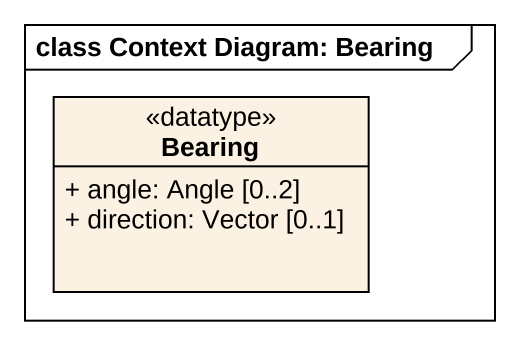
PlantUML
@startuml
mainframe class Context Diagram: Bearing
hide circle
hide empty members
skinparam classAttributeIconSize 0
class Bearing <<datatype>> {
  + angle: Angle [0..2]
  + direction: Vector [0..1]
}
@enduml
